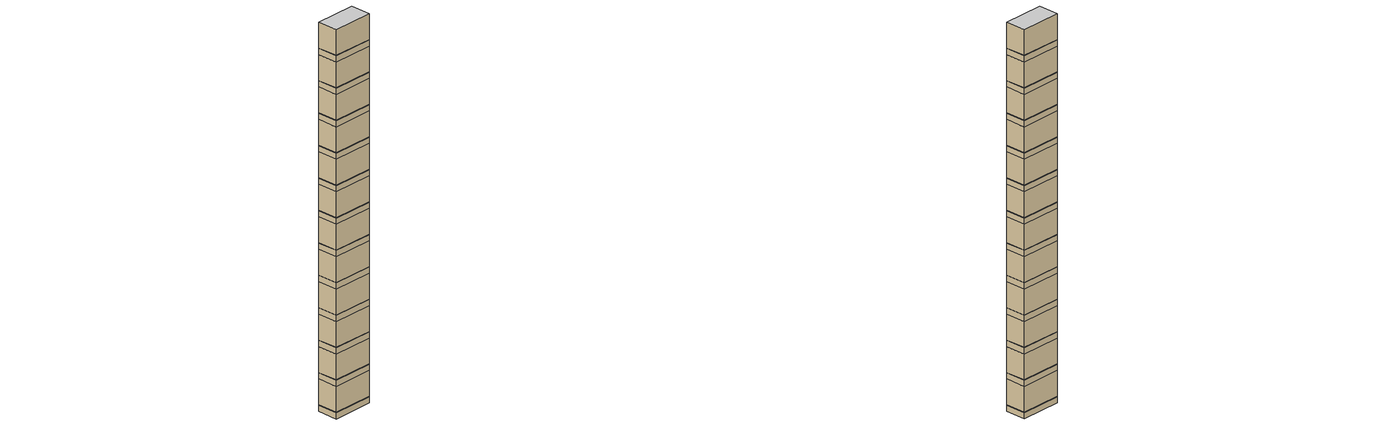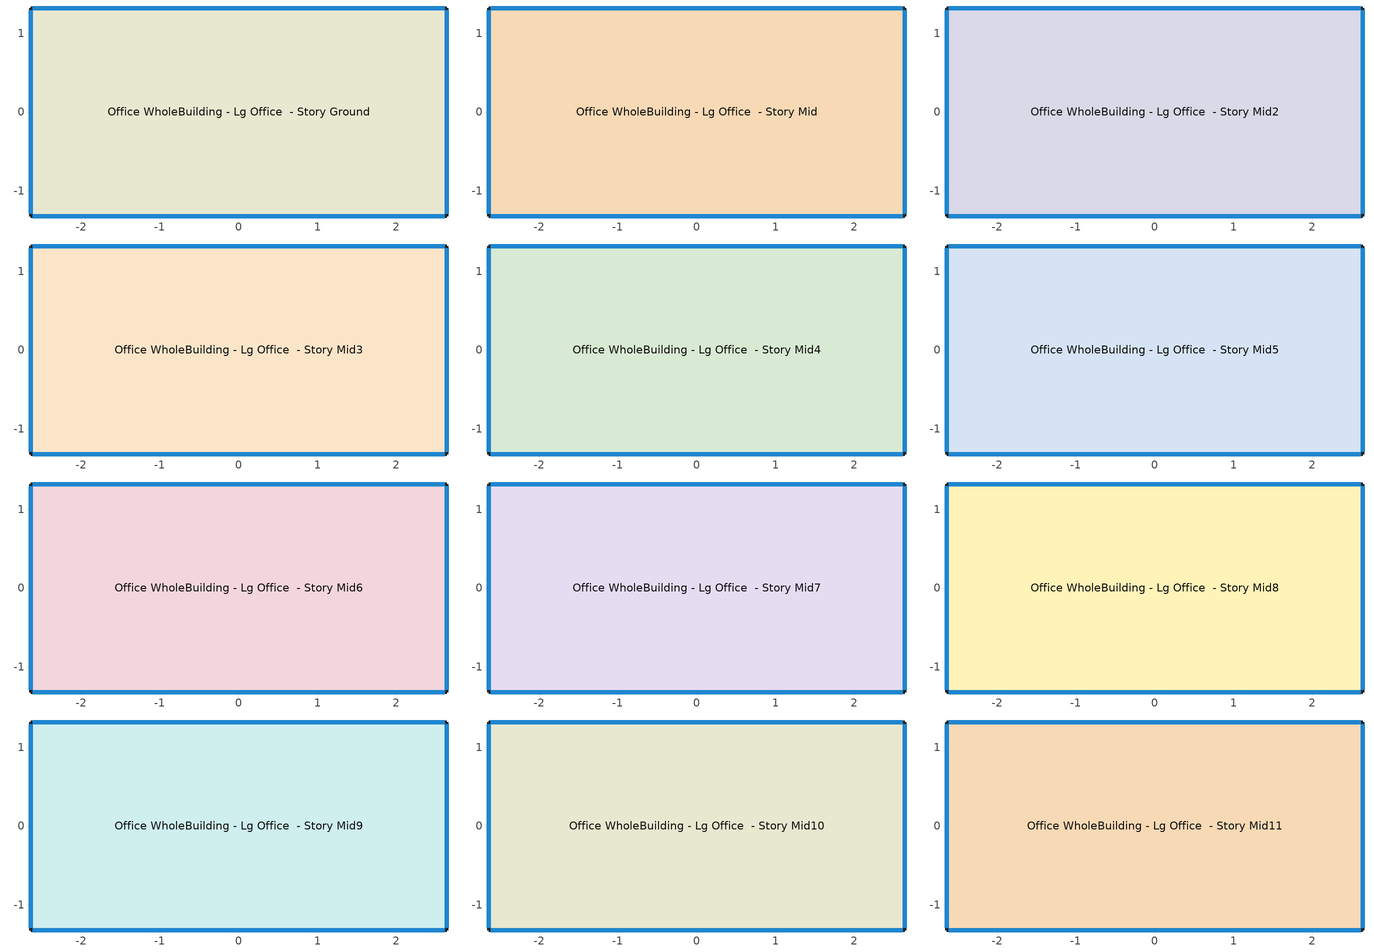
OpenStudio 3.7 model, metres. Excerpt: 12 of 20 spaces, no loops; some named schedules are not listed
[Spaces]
Office WholeBuilding - Lg Office  - Story Ground
 floor ground (Foundation F 126 Perim 1584 Area 1394): -2.64,-1.32 -2.64,1.32 2.64,1.32 2.64,-1.32 z0
 wall outside: -2.64,1.32 -2.64,-1.32 2.64,-1.32 2.64,1.32 -2.64,1.32 z0:3.96
 window: -2.61,-1.32 2.61,-1.32 / 2.61,1.32 -2.61,1.32 / -2.64,1.29 -2.64,-1.29 / 2.64,-1.29 2.64,1.29 z0.76:0.8
 ceiling adiabatic (Typical Interior Ceiling): 2.64,-1.32 2.64,1.32 -2.64,1.32 -2.64,-1.32 z3.96
Office WholeBuilding - Lg Office  - Story Mid
 floor adiabatic (Typical Interior Floor): -2.64,-1.32 -2.64,1.32 2.64,1.32 2.64,-1.32 z3.96
 wall outside: -2.64,1.32 -2.64,-1.32 2.64,-1.32 2.64,1.32 -2.64,1.32 z3.96:7.92
 window: -2.64,1.29 -2.64,-1.29 / 2.61,1.32 -2.61,1.32 / -2.61,-1.32 2.61,-1.32 / 2.64,-1.29 2.64,1.29 z4.72:4.76
 ceiling adiabatic (Typical Interior Ceiling): 2.64,-1.32 2.64,1.32 -2.64,1.32 -2.64,-1.32 z7.92
Office WholeBuilding - Lg Office  - Story Mid2
 floor adiabatic (Typical Interior Floor): -2.64,-1.32 -2.64,1.32 2.64,1.32 2.64,-1.32 z7.92
 wall outside: -2.64,1.32 -2.64,-1.32 2.64,-1.32 2.64,1.32 -2.64,1.32 z7.92:11.89
 window: -2.64,1.29 -2.64,-1.29 / 2.61,1.32 -2.61,1.32 / -2.61,-1.32 2.61,-1.32 / 2.64,-1.29 2.64,1.29 z8.69:8.73
 ceiling adiabatic (Typical Interior Ceiling): 2.64,-1.32 2.64,1.32 -2.64,1.32 -2.64,-1.32 z11.89
Office WholeBuilding - Lg Office  - Story Mid3
 floor adiabatic (Typical Interior Floor): -2.64,-1.32 -2.64,1.32 2.64,1.32 2.64,-1.32 z11.89
 wall outside: -2.64,1.32 -2.64,-1.32 2.64,-1.32 2.64,1.32 -2.64,1.32 z11.89:15.85
 window: -2.64,1.29 -2.64,-1.29 / 2.61,1.32 -2.61,1.32 / -2.61,-1.32 2.61,-1.32 / 2.64,-1.29 2.64,1.29 z12.65:12.69
 ceiling adiabatic (Typical Interior Ceiling): 2.64,-1.32 2.64,1.32 -2.64,1.32 -2.64,-1.32 z15.85
Office WholeBuilding - Lg Office  - Story Mid4
 floor adiabatic (Typical Interior Floor): -2.64,-1.32 -2.64,1.32 2.64,1.32 2.64,-1.32 z15.85
 wall outside: -2.64,1.32 -2.64,-1.32 2.64,-1.32 2.64,1.32 -2.64,1.32 z15.85:19.81
 window: -2.64,1.29 -2.64,-1.29 / 2.61,1.32 -2.61,1.32 / -2.61,-1.32 2.61,-1.32 / 2.64,-1.29 2.64,1.29 z16.61:16.65
 ceiling adiabatic (Typical Interior Ceiling): 2.64,-1.32 2.64,1.32 -2.64,1.32 -2.64,-1.32 z19.81
Office WholeBuilding - Lg Office  - Story Mid5
 floor adiabatic (Typical Interior Floor): -2.64,-1.32 -2.64,1.32 2.64,1.32 2.64,-1.32 z19.81
 wall outside: -2.64,1.32 -2.64,-1.32 2.64,-1.32 2.64,1.32 -2.64,1.32 z19.81:23.77
 window: -2.64,1.29 -2.64,-1.29 / 2.61,1.32 -2.61,1.32 / -2.61,-1.32 2.61,-1.32 / 2.64,-1.29 2.64,1.29 z20.57:20.61
 ceiling adiabatic (Typical Interior Ceiling): 2.64,-1.32 2.64,1.32 -2.64,1.32 -2.64,-1.32 z23.77
Office WholeBuilding - Lg Office  - Story Mid6
 floor adiabatic (Typical Interior Floor): -2.64,-1.32 -2.64,1.32 2.64,1.32 2.64,-1.32 z23.77
 wall outside: -2.64,1.32 -2.64,-1.32 2.64,-1.32 2.64,1.32 -2.64,1.32 z23.77:27.74
 window: -2.64,1.29 -2.64,-1.29 / 2.61,1.32 -2.61,1.32 / -2.61,-1.32 2.61,-1.32 / 2.64,-1.29 2.64,1.29 z24.54:24.58
 ceiling adiabatic (Typical Interior Ceiling): 2.64,-1.32 2.64,1.32 -2.64,1.32 -2.64,-1.32 z27.74
Office WholeBuilding - Lg Office  - Story Mid7
 floor adiabatic (Typical Interior Floor): -2.64,-1.32 -2.64,1.32 2.64,1.32 2.64,-1.32 z27.74
 wall outside: -2.64,1.32 -2.64,-1.32 2.64,-1.32 2.64,1.32 -2.64,1.32 z27.74:31.7
 window: -2.64,1.29 -2.64,-1.29 / 2.61,1.32 -2.61,1.32 / -2.61,-1.32 2.61,-1.32 / 2.64,-1.29 2.64,1.29 z28.5:28.54
 ceiling adiabatic (Typical Interior Ceiling): 2.64,-1.32 2.64,1.32 -2.64,1.32 -2.64,-1.32 z31.7
Office WholeBuilding - Lg Office  - Story Mid8
 floor adiabatic (Typical Interior Floor): -2.64,-1.32 -2.64,1.32 2.64,1.32 2.64,-1.32 z31.7
 wall outside: -2.64,1.32 -2.64,-1.32 2.64,-1.32 2.64,1.32 -2.64,1.32 z31.7:35.66
 window: -2.61,-1.32 2.61,-1.32 / -2.64,1.29 -2.64,-1.29 / 2.61,1.32 -2.61,1.32 / 2.64,-1.29 2.64,1.29 z32.46:32.5
 ceiling adiabatic (Typical Interior Ceiling): 2.64,-1.32 2.64,1.32 -2.64,1.32 -2.64,-1.32 z35.66
Office WholeBuilding - Lg Office  - Story Mid9
 floor adiabatic (Typical Interior Floor): -2.64,-1.32 -2.64,1.32 2.64,1.32 2.64,-1.32 z35.66
 wall outside: -2.64,1.32 -2.64,-1.32 2.64,-1.32 2.64,1.32 -2.64,1.32 z35.66:39.62
 window: -2.64,1.29 -2.64,-1.29 / 2.61,1.32 -2.61,1.32 / -2.61,-1.32 2.61,-1.32 / 2.64,-1.29 2.64,1.29 z36.42:36.46
 ceiling adiabatic (Typical Interior Ceiling): 2.64,-1.32 2.64,1.32 -2.64,1.32 -2.64,-1.32 z39.62
Office WholeBuilding - Lg Office  - Story Mid10
 floor adiabatic (Typical Interior Floor): -2.64,-1.32 -2.64,1.32 2.64,1.32 2.64,-1.32 z39.62
 wall outside: -2.64,1.32 -2.64,-1.32 2.64,-1.32 2.64,1.32 -2.64,1.32 z39.62:43.59
 window: -2.64,1.29 -2.64,-1.29 / 2.61,1.32 -2.61,1.32 / -2.61,-1.32 2.61,-1.32 / 2.64,-1.29 2.64,1.29 z40.39:40.43
 ceiling adiabatic (Typical Interior Ceiling): 2.64,-1.32 2.64,1.32 -2.64,1.32 -2.64,-1.32 z43.59
Office WholeBuilding - Lg Office  - Story Mid11
 floor adiabatic (Typical Interior Floor): -2.64,-1.32 -2.64,1.32 2.64,1.32 2.64,-1.32 z43.59
 wall outside: -2.64,1.32 -2.64,-1.32 2.64,-1.32 2.64,1.32 -2.64,1.32 z43.59:47.55
 window: -2.64,1.29 -2.64,-1.29 / 2.61,1.32 -2.61,1.32 / -2.61,-1.32 2.61,-1.32 / 2.64,-1.29 2.64,1.29 z44.35:44.39
 ceiling adiabatic (Typical Interior Ceiling): 2.64,-1.32 2.64,1.32 -2.64,1.32 -2.64,-1.32 z47.55
[Site]
Oconee Co Rgnl_SC_USA: Latitude {deg}=34.67; Longitude {deg}=-82.89; Time Zone {hr}=-5; Elevation {m}=272; Terrain=City
[Site:WaterMainsTemperature]
Calculation Method=Correlation; Annual Average Outdoor Air Temperature {C}=16.3792; Maximum Difference In Monthly Average Outdoor Air Temperatures {deltaC}=21.23
[SizingPeriod:DesignDay] Daily Dry-Bulb Temperature Range {deltaC}=9.9; Barometric Pressure {Pa}=98100; Wind Speed {m/s}=2.8; Wind Direction {deg}=260; Rain Indicator=No; Snow Indicator=No; Day of Month=21; Month=7; Day Type=SummerDesignDay; Daylight Saving Time Indicator=No; Dry-Bulb Temperature Range Modifier Type=DefaultMultipliers; Solar Model Indicator=ASHRAETau; ASHRAE Clear Sky Optical Depth for Beam Irradiance=0.456; ASHRAE Clear Sky Optical Depth for Diffuse Irradiance=2.141
Name | Maximum Dry-Bulb Temperature {C} | Humidity Condition Type | Wetbulb or DewPoint at Maximum Dry-Bulb {C}
Oconee Co Rgnl Ann Clg .4% Condns DB=>MWB 1 | 34.1 | Wetbulb | 22.8
Oconee Co Rgnl Ann Clg .4% Condns WB=>MDB 1 | 31.3 | Wetbulb | 25.2
Oconee Co Rgnl Ann Clg 1% Condns DB=>MWB 1 | 33 | Wetbulb | 22.9
Oconee Co Rgnl Ann Clg 2% Condns DP=>MDB 1 | 26.5 | Dewpoint | 22.5
[ClimateZones]
Climate Zone Institution Name 1=ASHRAE; Climate Zone Document Name 1=ANSI/ASHRAE Standard 169; Climate Zone Document Year 1=2006; Climate Zone Value 1=ASHRAE 169-2013-3A
[Building]
ComStock DOE Ref Pre-1980|LargeOffice: North Axis {deg}=90; Default Construction Set=ComStock DOE Ref Pre-1980 - Office - ASHRAE 169-2013-3A; Default Schedule Set=Building Default Schedule Set; Standards Building Type=Office
[Site:GroundTemperature:FCfactorMethod]
January Ground Temperature {C}=16; February Ground Temperature {C}=11.9; March Ground Temperature {C}=7.7; April Ground Temperature {C}=4; May Ground Temperature {C}=7.9; June Ground Temperature {C}=13.8; July Ground Temperature {C}=17.2; August Ground Temperature {C}=20.8; September Ground Temperature {C}=24.8; October Ground Temperature {C}=26.1; November Ground Temperature {C}=26.5; December Ground Temperature {C}=22.5
[Construction:FfactorGroundFloor]
Foundation F 126 Perim 1584 Area 1394: F-Factor {W/m-K}=1.26344; Area {m2}=13.9355; PerimeterExposed {m}=15.8379
[DefaultConstructionSet]
ComStock DOE Ref Pre-1980 - Office - ASHRAE 169-2013-3A: Default Exterior Surface Constructions=Default Surface Constructions 1; Default Interior Surface Constructions=Default Surface Constructions 2; Default Ground Contact Surface Constructions=Default Surface Constructions 3; Default Exterior SubSurface Constructions=Default Sub Surface Constructions 1; Default Interior SubSurface Constructions=Default Sub Surface Constructions 2; Interior Partition Construction=Typical Interior Partition
[DefaultSurfaceConstructions]
Name | Floor Construction | Wall Construction | Roof Ceiling Construction
Default Surface Constructions 1 | Typical Insulated Exterior Mass Floor | Typical Insulated Steel Framed Exterior Wall R-4.44 | Typical IEAD Roof R-10.0
Default Surface Constructions 2 | Typical Interior Floor | Typical Interior Wall | Typical Interior Ceiling
Default Surface Constructions 3 | Typical Insulated Carpeted 6in Slab Floor | Typical Insulated Basement Mass Wall
[Construction]
Typical Insulated Exterior Mass Floor: 4 in. Normalweight Concrete Floor, Typical Carpet Pad
Typical IEAD Roof R-10.0: Roof Membrane, Typical Insulation R-8.88, Metal Roof Surface
Typical Interior Floor: 100mm Normalweight concrete floor, CP02 CARPET PAD
Typical Interior Wall: G01 13mm gypsum board, G01 13mm gypsum board
Typical Interior Ceiling: CP02 CARPET PAD, 100mm Normalweight concrete floor
Typical Insulated Carpeted 6in Slab Floor: 6 in. Normalweight Concrete Floor, Typical Carpet Pad
Typical Insulated Basement Mass Wall: 8 in. Concrete Block Basement Wall
U 1.22 SHGC 0.54 Simple Glazing Window U-1.22 SHGC 0.54: U 1.22 SHGC 0.54 Simple Glazing U-1.22 SHGC 0.54
U 1.22 SHGC 0.54 Simple Glazing Window U-1.22 SHGC 0.54 1: U 1.22 SHGC 0.54 Simple Glazing U-1.22 SHGC 0.54 1
Typical Insulated Metal Door: F08 Metal surface, Typical Insulation R-2.27
U 0.88 SHGC 0.16 Sgl Ref-A-L Clr 6mm: REF A CLEAR LO 6MM
Typical Overhead Door: Typical Insulation R-2.27
Typical Interior Window: Clear 3mm
Typical Interior Door; Typical Interior Partition: G05 25mm wood
Typical Insulated Steel Framed Exterior Wall R-4.44: 25mm Stucco, 5/8 in. Gypsum Board, Typical Insulation R-2.27, 5/8 in. Gypsum Board
InteriorFurnishings 1: Std Wood 6inch 1
[Material] Thermal Absorptance=0.9
Name | Roughness | Thickness {m} | Conductivity {W/m-K} | Density {kg/m3} | Specific Heat {J/kg-K} | Solar Absorptance | Visible Absorptance
4 in. Normalweight Concrete Floor | MediumRough | 0.1016 | 2.31 | 2322 | 832 | 0.7 | 0.7
Roof Membrane | VeryRough | 0.0095 | 0.16 | 1121.29 | 1460 | 0.7 | 0.7
Metal Roof Surface; F08 Metal surface | Smooth | 0.0008 | 45.28 | 7824 | 500 | 0.7 | 0.7
100mm Normalweight concrete floor | MediumRough | 0.1016 | 2.31045 | 2322 | 832.557 | 0.7 | 0.7
G01 13mm gypsum board | Smooth | 0.0127 | 0.160031 | 800.001 | 1090.73 | 0.7 | 0.5
6 in. Normalweight Concrete Floor | MediumRough | 0.1524 | 2.31 | 2322 | 832 | 0.7 | 0.7
8 in. Concrete Block Basement Wall | MediumRough | 0.2032 | 1.326 | 1842 | 912 | 0.7 | 0.7
G05 25mm wood | MediumSmooth | 0.0254 | 0.15 | 608 | 1630 | 0.5 | 0.5
25mm Stucco | Smooth | 0.0254 | 0.72 | 1856 | 840 | 0.7 | 0.7
5/8 in. Gypsum Board | MediumSmooth | 0.0159 | 0.16 | 800 | 1090 | 0.7 | 0.7
Std Wood 6inch 1 | MediumSmooth | 0.15 | 0.12 | 540 | 1210 | 0.7 | 0.7
[Material:NoMass] Roughness=Smooth; Thermal Absorptance=0.9; Solar Absorptance=0.7
Name | Thermal Resistance {m2-K/W} | Visible Absorptance
Typical Carpet Pad; CP02 CARPET PAD | 0.21648 | 0.8
Typical Insulation R-8.88 | 1.56434 | 0.7
Typical Insulation R-2.27 | 0.39899 | 0.7
[DefaultSubSurfaceConstructions]
Name | Fixed Window Construction | Operable Window Construction | Door Construction | Glass Door Construction | Overhead Door Construction | Tubular Daylight Dome Construction | Tubular Daylight Diffuser Construction
Default Sub Surface Constructions 1 | U 1.22 SHGC 0.54 Simple Glazing Window U-1.22 SHGC 0.54 | U 1.22 SHGC 0.54 Simple Glazing Window U-1.22 SHGC 0.54 1 | Typical Insulated Metal Door | U 0.88 SHGC 0.16 Sgl Ref-A-L Clr 6mm | Typical Overhead Door | Typical Interior Window | Typical Interior Window
Default Sub Surface Constructions 2 | Typical Interior Window | Typical Interior Window | Typical Interior Door
[WindowMaterial:SimpleGlazingSystem] U-Factor {W/m2-K}=6.92748; Solar Heat Gain Coefficient=0.54; Visible Transmittance=0.38
U 1.22 SHGC 0.54 Simple Glazing U-1.22 SHGC 0.54; U 1.22 SHGC 0.54 Simple Glazing U-1.22 SHGC 0.54 1
[WindowMaterial:Glazing] Optical Data Type=SpectralAverage; Infrared Transmittance at Normal Incidence=0; Front Side Infrared Hemispherical Emissivity=0.84; Conductivity {W/m-K}=0.9; Dirt Correction Factor for Solar and Visible Transmittance=1; Solar Diffusing=No
Name | Thickness {m} | Solar Transmittance at Normal Incidence | Front Side Solar Reflectance at Normal Incidence | Back Side Solar Reflectance at Normal Incidence | Visible Transmittance at Normal Incidence | Front Side Visible Reflectance at Normal Incidence | Back Side Visible Reflectance at Normal Incidence | Back Side Infrared Hemispherical Emissivity
REF A CLEAR LO 6MM | 0.006 | 0.066 | 0.341 | 0.493 | 0.08 | 0.41 | 0.37 | 0.4
Clear 3mm | 0.003 | 0.837 | 0.075 | 0.075 | 0.898 | 0.081 | 0.081 | 0.84
[SpaceType]
Office WholeBuilding - Lg Office - ComStock DOE Ref Pre-1980: Default Schedule Set=Office WholeBuilding - Lg Office Schedule Set; Design Specification Outdoor Air Object=Office WholeBuilding - Lg Office Ventilation; Standards Building Type=Office; Standards Space Type=WholeBuilding - Lg Office
[BuildingStory] Nominal Floor to Floor Height {m}=3.9624
Name | Nominal Z Coordinate {m}
Story Ground | 0
Story Mid | 3.9624
Story Mid2 | 7.9248
Story Mid3 | 11.8872
Story Mid4 | 15.8496
Story Mid5 | 19.812
Story Mid6 | 23.7744
Story Mid7 | 27.7368
Story Mid8 | 31.6992
Story Mid9 | 35.6616
Story Mid10 | 39.624
Story Mid11 | 43.5864
[Space] Space Type=Office WholeBuilding - Lg Office - ComStock DOE Ref Pre-1980
Name | Building Story | Thermal Zone
Office WholeBuilding - Lg Office  - Story Ground | Story Ground | Zone Office WholeBuilding - Lg Office  - Story Ground
Office WholeBuilding - Lg Office  - Story Mid | Story Mid | Zone Office WholeBuilding - Lg Office  - Story Mid
Office WholeBuilding - Lg Office  - Story Mid2 | Story Mid2 | Zone Office WholeBuilding - Lg Office  - Story Mid2
Office WholeBuilding - Lg Office  - Story Mid3 | Story Mid3 | Zone Office WholeBuilding - Lg Office  - Story Mid3
Office WholeBuilding - Lg Office  - Story Mid4 | Story Mid4 | Zone Office WholeBuilding - Lg Office  - Story Mid4
Office WholeBuilding - Lg Office  - Story Mid5 | Story Mid5 | Zone Office WholeBuilding - Lg Office  - Story Mid5
Office WholeBuilding - Lg Office  - Story Mid6 | Story Mid6 | Zone Office WholeBuilding - Lg Office  - Story Mid6
Office WholeBuilding - Lg Office  - Story Mid7 | Story Mid7 | Zone Office WholeBuilding - Lg Office  - Story Mid7
Office WholeBuilding - Lg Office  - Story Mid8 | Story Mid8 | Zone Office WholeBuilding - Lg Office  - Story Mid8
Office WholeBuilding - Lg Office  - Story Mid9 | Story Mid9 | Zone Office WholeBuilding - Lg Office  - Story Mid9
Office WholeBuilding - Lg Office  - Story Mid10 | Story Mid10 | Zone Office WholeBuilding - Lg Office  - Story Mid10
Office WholeBuilding - Lg Office  - Story Mid11 | Story Mid11 | Zone Office WholeBuilding - Lg Office  - Story Mid11
[ThermalZone] Multiplier=1; Use Ideal Air Loads=No
Name | Thermostat
Zone Office WholeBuilding - Lg Office  - Story Ground | Office WholeBuilding - Lg Office - ComStock DOE Ref Pre-1980 Thermostat
Zone Office WholeBuilding - Lg Office  - Story Mid | Office WholeBuilding - Lg Office - ComStock DOE Ref Pre-1980 Thermostat 1
Zone Office WholeBuilding - Lg Office  - Story Mid2 | Office WholeBuilding - Lg Office - ComStock DOE Ref Pre-1980 Thermostat 11
Zone Office WholeBuilding - Lg Office  - Story Mid3 | Office WholeBuilding - Lg Office - ComStock DOE Ref Pre-1980 Thermostat 12
Zone Office WholeBuilding - Lg Office  - Story Mid4 | Office WholeBuilding - Lg Office - ComStock DOE Ref Pre-1980 Thermostat 13
Zone Office WholeBuilding - Lg Office  - Story Mid5 | Office WholeBuilding - Lg Office - ComStock DOE Ref Pre-1980 Thermostat 14
Zone Office WholeBuilding - Lg Office  - Story Mid6 | Office WholeBuilding - Lg Office - ComStock DOE Ref Pre-1980 Thermostat 15
Zone Office WholeBuilding - Lg Office  - Story Mid7 | Office WholeBuilding - Lg Office - ComStock DOE Ref Pre-1980 Thermostat 16
Zone Office WholeBuilding - Lg Office  - Story Mid8 | Office WholeBuilding - Lg Office - ComStock DOE Ref Pre-1980 Thermostat 17
Zone Office WholeBuilding - Lg Office  - Story Mid9 | Office WholeBuilding - Lg Office - ComStock DOE Ref Pre-1980 Thermostat 18
Zone Office WholeBuilding - Lg Office  - Story Mid10 | Office WholeBuilding - Lg Office - ComStock DOE Ref Pre-1980 Thermostat 2
Zone Office WholeBuilding - Lg Office  - Story Mid11 | Office WholeBuilding - Lg Office - ComStock DOE Ref Pre-1980 Thermostat 3
[People:Definition]
Office WholeBuilding - Lg Office People Definition: Number of People Calculation Method=People/Area; People per Space Floor Area {person/m2}=0.0538196; Fraction Radiant=0.3
[People]
Office WholeBuilding - Lg Office People: People Definition=Office WholeBuilding - Lg Office People Definition; Space or SpaceType=Office WholeBuilding - Lg Office - ComStock DOE Ref Pre-1980; Work Efficiency Schedule=Work Efficiency Schedule; Clothing Insulation Schedule=Clothing Schedule; Air Velocity Schedule=Air Velocity Schedule; Multiplier=1
[Lights:Definition]
Office WholeBuilding - Lg Office Lights Definition: Design Level Calculation Method=Watts/Area; Watts per Space Floor Area {W/m2}=16.9532; Fraction Radiant=0.655386; Fraction Visible=0.2; Return Air Fraction=0
[Lights]
Office WholeBuilding - Lg Office Lights: Lights Definition=Office WholeBuilding - Lg Office Lights Definition; Space or SpaceType=Office WholeBuilding - Lg Office - ComStock DOE Ref Pre-1980; Fraction Replaceable=1
[ElectricEquipment:Definition] Fraction Latent=0
Name | Design Level Calculation Method | Watts per Space Floor Area {W/m2} | Fraction Radiant | Fraction Lost | Design Level {W}
Office WholeBuilding - Lg Office Elec Equip Definition | Watts/Area | 10.7639 | 0.5 | 0
Elevator Lift Motor | EquipmentLevel |  | 0 | 1 | 18537
[ElectricEquipment]
Name | Electric Equipment Definition | Space or SpaceType | Schedule | Multiplier
Office WholeBuilding - Lg Office Elec Equip | Office WholeBuilding - Lg Office Elec Equip Definition | Office WholeBuilding - Lg Office - ComStock DOE Ref Pre-1980
2 Elevator Lift Motors | Elevator Lift Motor | Office WholeBuilding - Lg Office  - Story Ground | Elevator Schedule 1 | 2
[DesignSpecification:OutdoorAir]
Office WholeBuilding - Lg Office Ventilation: Outdoor Air Method=Sum; Outdoor Air Flow per Person {m3/s-person}=0.00943895
[DefaultScheduleSet]
Name | Number of People Schedule | People Activity Level Schedule | Lighting Schedule | Electric Equipment Schedule | Infiltration Schedule | Hours of Operation Schedule
Office WholeBuilding - Lg Office Schedule Set | Large Office Bldg Occ | Large Office Activity | Office BLDG_LIGHT_EndUseData | Office BLDG_EQUIP_EndUseData | Large Office Infil Quarter On
Building Default Schedule Set |  |  |  |  |  | Building Hours of Operation NonResidential
[SpaceInfiltration:DesignFlowRate] Schedule=Always On Discrete; Design Flow Rate Calculation Method=Flow/ExteriorArea; Flow per Exterior Surface Area {m3/s-m2}=0.00102523; Constant Term Coefficient=0; Temperature Term Coefficient=0; Velocity Term Coefficient=0.224; Velocity Squared Term Coefficient=0
Name | Space or SpaceType
Office WholeBuilding - Lg Office  - Story Ground Infiltration | Office WholeBuilding - Lg Office  - Story Ground
Office WholeBuilding - Lg Office  - Story Mid Infiltration | Office WholeBuilding - Lg Office  - Story Mid
Office WholeBuilding - Lg Office  - Story Mid10 Infiltration | Office WholeBuilding - Lg Office  - Story Mid10
Office WholeBuilding - Lg Office  - Story Mid11 Infiltration | Office WholeBuilding - Lg Office  - Story Mid11
Office WholeBuilding - Lg Office  - Story Mid2 Infiltration | Office WholeBuilding - Lg Office  - Story Mid2
Office WholeBuilding - Lg Office  - Story Mid3 Infiltration | Office WholeBuilding - Lg Office  - Story Mid3
Office WholeBuilding - Lg Office  - Story Mid4 Infiltration | Office WholeBuilding - Lg Office  - Story Mid4
Office WholeBuilding - Lg Office  - Story Mid5 Infiltration | Office WholeBuilding - Lg Office  - Story Mid5
Office WholeBuilding - Lg Office  - Story Mid6 Infiltration | Office WholeBuilding - Lg Office  - Story Mid6
Office WholeBuilding - Lg Office  - Story Mid7 Infiltration | Office WholeBuilding - Lg Office  - Story Mid7
Office WholeBuilding - Lg Office  - Story Mid8 Infiltration | Office WholeBuilding - Lg Office  - Story Mid8
Office WholeBuilding - Lg Office  - Story Mid9 Infiltration | Office WholeBuilding - Lg Office  - Story Mid9
[Exterior:Lights:Definition]
Name | Design Level {W}
Parking Areas and Drives Def (W/ft^2) | 0.0497494
Building Facades Def (W/ft^2) | 0.25
Main Entries Def (W/ft) | 30
Other Doors Def (W/ft) | 25
[Exterior:Lights] Schedule=Always On Discrete; Control Option=AstronomicalClock
Name | Exterior Lights Definition | Multiplier
Parking Areas and Drives | Parking Areas and Drives Def (W/ft^2) | 4860
Building Facades | Building Facades Def (W/ft^2) | 675.5
Main Entries | Main Entries Def (W/ft) | 8
Other Doors | Other Doors Def (W/ft) | 0.12
[ThermostatSetpoint:DualSetpoint] Heating Setpoint Temperature Schedule=Large Office HtgSetp; Cooling Setpoint Temperature Schedule=Large Office ClgSetp
Office WholeBuilding - Lg Office - ComStock DOE Ref Pre-1980 Thermostat; Office WholeBuilding - Lg Office - ComStock DOE Ref Pre-1980 Thermostat 1; Office WholeBuilding - Lg Office - ComStock DOE Ref Pre-1980 Thermostat 2; Office WholeBuilding - Lg Office - ComStock DOE Ref Pre-1980 Thermostat 3; Office WholeBuilding - Lg Office - ComStock DOE Ref Pre-1980 Thermostat 11; Office WholeBuilding - Lg Office - ComStock DOE Ref Pre-1980 Thermostat 12; Office WholeBuilding - Lg Office - ComStock DOE Ref Pre-1980 Thermostat 13; Office WholeBuilding - Lg Office - ComStock DOE Ref Pre-1980 Thermostat 14; Office WholeBuilding - Lg Office - ComStock DOE Ref Pre-1980 Thermostat 15; Office WholeBuilding - Lg Office - ComStock DOE Ref Pre-1980 Thermostat 16; Office WholeBuilding - Lg Office - ComStock DOE Ref Pre-1980 Thermostat 17; Office WholeBuilding - Lg Office - ComStock DOE Ref Pre-1980 Thermostat 18
[InternalMass:Definition]
Internal Mass Definition 2: Construction=InteriorFurnishings 1; Design Level Calculation Method=SurfaceArea/Area; Surface Area per Space Floor Area=2
[InternalMass] Internal Mass Definition=Internal Mass Definition 2; Multiplier=1
Name | Space or SpaceType
Office WholeBuilding - Lg Office  - Story Ground Mass | Office WholeBuilding - Lg Office  - Story Ground
Office WholeBuilding - Lg Office  - Story Mid Mass | Office WholeBuilding - Lg Office  - Story Mid
Office WholeBuilding - Lg Office  - Story Mid3 Mass | Office WholeBuilding - Lg Office  - Story Mid3
Office WholeBuilding - Lg Office  - Story Mid4 Mass | Office WholeBuilding - Lg Office  - Story Mid4
Office WholeBuilding - Lg Office  - Story Mid8 Mass | Office WholeBuilding - Lg Office  - Story Mid8
Office WholeBuilding - Lg Office  - Story Mid5 Mass | Office WholeBuilding - Lg Office  - Story Mid5
Office WholeBuilding - Lg Office  - Story Mid7 Mass | Office WholeBuilding - Lg Office  - Story Mid7
Office WholeBuilding - Lg Office  - Story Mid6 Mass | Office WholeBuilding - Lg Office  - Story Mid6
Office WholeBuilding - Lg Office  - Story Mid2 Mass | Office WholeBuilding - Lg Office  - Story Mid2
Office WholeBuilding - Lg Office  - Story Mid11 Mass | Office WholeBuilding - Lg Office  - Story Mid11
Office WholeBuilding - Lg Office  - Story Mid9 Mass | Office WholeBuilding - Lg Office  - Story Mid9
Office WholeBuilding - Lg Office  - Story Mid10 Mass | Office WholeBuilding - Lg Office  - Story Mid10
[Schedule:Ruleset]
Name | Default Day Schedule | Summer Design Day Schedule | Winter Design Day Schedule
Clothing Schedule | Clothing Schedule Default Winter Clothes
Air Velocity Schedule | Air Velocity Schedule Default
Work Efficiency Schedule | Work Efficiency Schedule Default
Large Office Bldg Occ | Large Office Bldg Occ Default | Large Office Bldg Occ Summer Design Day | Large Office Bldg Occ Winter Design Day
Large Office Activity | Large Office Activity Default | Large Office Activity Summer Design Day | Large Office Activity Winter Design Day
Office BLDG_LIGHT_EndUseData | Office BLDG_LIGHT_EndUseData Default | Office BLDG_LIGHT_EndUseData Summer Design Day | Office BLDG_LIGHT_EndUseData Winter Design Day
Office BLDG_EQUIP_EndUseData | Office BLDG_EQUIP_EndUseData Default | Office BLDG_EQUIP_EndUseData Summer Design Day | Office BLDG_EQUIP_EndUseData Winter Design Day
Large Office Infil Quarter On | Large Office Infil Quarter On Default | Large Office Infil Quarter On Summer Design Day | Large Office Infil Quarter On Winter Design Day
Elevator Schedule 1 | 20 space(s) Occ Sch Default 1 | 20 space(s) Occ Sch Summer Design Day 1 | 20 space(s) Occ Sch Winter Design Day 1
Large Office HtgSetp | Large Office HtgSetp Default | Large Office HtgSetp Summer Design Day | Large Office HtgSetp Winter Design Day
Large Office ClgSetp | Large Office ClgSetp Default | Large Office ClgSetp Summer Design Day | Large Office ClgSetp Winter Design Day
Building Hours of Operation NonResidential | Building Hours of Operation NonResidential Default | Building Hours of Operation NonResidential Summer Design Day | Building Hours of Operation NonResidential Winter Design Day
[Schedule:Day]
Clothing Schedule Default Winter Clothes; Office BLDG_LIGHT_EndUseData Summer Design Day; Office BLDG_EQUIP_EndUseData Summer Design Day; 20 space(s) Occ Sch Summer Design Day 1; 20 space(s) Occ Sch Winter Design Day 1; Building Hours of Operation NonResidential Winter Design Day; Building Hours of Operation NonResidential Summer Design Day: 24, 0, 1
Air Velocity Schedule Default: 24, 0, 0.2
Work Efficiency Schedule Default; Large Office Bldg Occ Winter Design Day; Office BLDG_LIGHT_EndUseData Winter Design Day; Office BLDG_EQUIP_EndUseData Winter Design Day: 24, 0, 0
Large Office Bldg Occ Default: Yes, 0, 15, 0.01875, 0, 30, 0.0125, 0, 45, 0.00625, 1, 0, 0, 1, 15, 0, 1, 30, 0.025, 1, 45, 0.05, 2, 0, 0.075, 2, 15, 0.1, 2, 30, 0.125, 2, 45, 0.15, 3, 0, 0.175, 3, 15, 0.2, 3, 30, 0.3875, 3, 45, 0.575, 4, 0, 0.7625, 4, 15, 0.95, 9, 22, 0.95, 9, 37, 0.8375, 9, 52, 0.725, 10, 7, 0.6125, 10, 22, 0.5, 10, 37, 0.6125, 10, 52, 0.725, 11, 7, 0.8375, 11, 22, 0.95, 14, 22, 0.95, 14, 37, 0.93, 14, 52, 0.91, 15, 7, 0.89, 15, 22, 0.87, 15, 37, 0.85, 15, 52, 0.83, 16, 7, 0.81, 16, 22, 0.79, 16, 37, 0.77, 16, 52, 0.75, 17, 7, 0.73, 17, 22, 0.71, 17, 30, 0.7, 17, 45, 0.625, 18, 0, 0.55, 18, 15, 0.475, 18, 30, 0.4, 19, 0, 0.4, 19, 15, 0.3625, 19, 30, 0.325, 19, 45, 0.2875, 20, 0, 0.25, 20, 15, 0.2125, 20, 30, 0.175, 20, 45, 0.1375, 21, 0, 0.1, 21, 15, 0.09375, 21, 30, 0.0875, 21, 45, 0.08125, 22, 0, 0.075, 22, 15, 0.06875, 22, 30, 0.0625, 22, 45, 0.05625, 23, 0, 0.05, 23, 15, 0.04375, 23, 30, 0.0375, 23, 45, 0.03125, 24, 0, 0.025
Large Office Bldg Occ Sat Day: Yes, 5, 30, 0, 5, 45, 0.0125, 6, 0, 0.025, 6, 15, 0.0375, 6, 30, 0.05, 6, 45, 0.0625, 7, 0, 0.075, 7, 15, 0.0875, 7, 30, 0.1, 7, 45, 0.15, 8, 0, 0.2, 8, 15, 0.25, 8, 30, 0.3, 8, 45, 0.35, 9, 0, 0.4, 9, 15, 0.45, 9, 30, 0.5, 13, 37, 0.5, 13, 52, 0.472414, 14, 7, 0.444828, 14, 22, 0.417241, 14, 37, 0.389655, 14, 52, 0.362069, 15, 7, 0.334483, 15, 22, 0.306897, 15, 37, 0.27931, 15, 52, 0.251724, 16, 7, 0.224138, 16, 22, 0.196552, 16, 37, 0.168966, 16, 52, 0.141379, 17, 7, 0.113793, 17, 15, 0.1, 17, 30, 0.0916667, 17, 45, 0.0833333, 18, 0, 0.075, 18, 15, 0.0666667, 18, 30, 0.0583333, 18, 45, 0.05, 19, 0, 0.0416667, 19, 15, 0.0333333, 19, 30, 0.025, 19, 45, 0.0166667, 20, 0, 0.00833333, 20, 15, 0, 24, 0, 0
Large Office Bldg Occ Summer Design Day: 6, 0, 0, 22, 0, 1, 24, 0, 0.05
Large Office Bldg Occ WntrDsn|Sun Day; 20 space(s) Occ Sch Sunday 1: Yes, 8, 30, 0, 24, 0, 0
Large Office Activity Default; autogen Large Office Activity 0_day_sch; autogen Large Office Activity 1_day_sch: Yes, 24, 0, 120
Large Office Activity Winter Design Day; Large Office Activity Summer Design Day: 24, 0, 120
Office BLDG_LIGHT_EndUseData Default: Yes, 0, 15, 0.039273, 0, 30, 0.228556, 0, 45, 0.249458, 1, 0, 0.27036, 1, 15, 0.291262, 1, 30, 0.312164, 1, 45, 0.333066, 2, 0, 0.353968, 2, 15, 0.37487, 2, 30, 0.395772, 2, 45, 0.416674, 3, 0, 0.437576, 3, 15, 0.458478, 3, 30, 0.47938, 3, 45, 0.500282, 4, 0, 0.521184, 4, 15, 0.542086, 4, 30, 0.599833, 4, 45, 0.657579, 5, 0, 0.715326, 5, 15, 0.773073, 5, 30, 0.790609, 5, 45, 0.808144, 6, 0, 0.82568, 6, 15, 0.843215, 6, 30, 0.843758, 6, 45, 0.844301, 7, 0, 0.844843, 7, 15, 0.845386, 7, 30, 0.845929, 7, 45, 0.846472, 8, 0, 0.847015, 8, 15, 0.847557, 8, 30, 0.8481, 8, 45, 0.848643, 9, 0, 0.849186, 9, 15, 0.849729, 9, 22, 0.85, 9, 37, 0.841985, 9, 52, 0.83397, 10, 7, 0.825954, 10, 22, 0.817939, 10, 37, 0.805464, 10, 52, 0.792989, 11, 7, 0.780514, 11, 22, 0.768039, 11, 37, 0.774076, 11, 52, 0.780114, 12, 7, 0.786151, 12, 22, 0.792188, 12, 37, 0.785442, 12, 52, 0.778695, 13, 7, 0.771949, 13, 22, 0.765202, 13, 37, 0.735588, 13, 52, 0.705974, 14, 7, 0.67636, 14, 22, 0.646746, 14, 37, 0.618997, 14, 52, 0.591248, 15, 7, 0.563499, 15, 22, 0.53575, 15, 37, 0.508001, 15, 52, 0.480252, 16, 7, 0.452503, 16, 22, 0.424754, 16, 37, 0.397005, 16, 52, 0.369256, 17, 7, 0.341507, 17, 22, 0.313758, 17, 30, 0.299884, 17, 45, 0.258758, 18, 0, 0.217632, 18, 15, 0.176505, 18, 30, 0.135379, 18, 45, 0.124392, 19, 0, 0.113405, 19, 15, 0.102417, 19, 30, 0.09143, 19, 45, 0.090147, 20, 0, 0.088864, 20, 15, 0.087581, 20, 30, 0.086298, 20, 45, 0.0865627, 21, 0, 0.0868275, 21, 15, 0.0870922, 21, 30, 0.087357, 21, 45, 0.0872172, 22, 0, 0.0870775, 22, 15, 0.0869377, 22, 30, 0.086798, 22, 45, 0.0785857, 23, 0, 0.0703735, 23, 15, 0.0621613, 23, 30, 0.053949, 23, 45, 0.0527953, 24, 0, 0.0516415
Office BLDG_LIGHT_EndUseData Sat Day: Yes, 0, 15, 0.0512844, 0, 30, 0.0488784, 0, 45, 0.0464723, 1, 0, 0.0440663, 1, 15, 0.0441596, 1, 30, 0.044253, 1, 45, 0.0443463, 2, 0, 0.0444397, 2, 15, 0.0435931, 2, 30, 0.0427465, 2, 45, 0.0419, 3, 0, 0.0410534, 3, 15, 0.0417132, 3, 30, 0.0423731, 3, 45, 0.043033, 4, 0, 0.0436928, 4, 15, 0.0432047, 4, 30, 0.0427165, 4, 45, 0.0422284, 5, 0, 0.0417403, 5, 15, 0.041895, 5, 30, 0.0420497, 5, 45, 0.0422044, 6, 0, 0.0423591, 6, 15, 0.0444327, 6, 30, 0.0465064, 6, 45, 0.04858, 7, 0, 0.0506537, 7, 15, 0.0493402, 7, 30, 0.0480268, 7, 45, 0.0467134, 8, 0, 0.0454, 8, 15, 0.0472158, 8, 30, 0.0490316, 8, 45, 0.0508474, 9, 0, 0.0526632, 9, 15, 0.0565485, 9, 30, 0.0604339, 9, 45, 0.0643192, 10, 0, 0.0682046, 10, 15, 0.0715129, 10, 30, 0.0748211, 10, 45, 0.0781294, 11, 0, 0.0814377, 11, 15, 0.084746, 11, 30, 0.0880543, 11, 37, 0.0897084, 13, 37, 0.0897084, 13, 52, 0.0889042, 14, 7, 0.0880999, 14, 22, 0.0872956, 14, 37, 0.0864913, 14, 52, 0.085687, 15, 7, 0.0848827, 15, 15, 0.0844805, 15, 30, 0.0809774, 15, 45, 0.0774742, 16, 0, 0.0739711, 16, 15, 0.0704679, 16, 30, 0.0698585, 16, 45, 0.0692492, 17, 0, 0.0686398, 17, 15, 0.0680305, 17, 30, 0.0679978, 17, 45, 0.0679652, 18, 0, 0.0679325, 18, 15, 0.0678999, 18, 30, 0.0668677, 18, 45, 0.0658355, 19, 0, 0.0648033, 19, 15, 0.063771, 19, 30, 0.063998, 19, 45, 0.064225, 20, 0, 0.064452, 20, 15, 0.064679, 20, 30, 0.0644732, 20, 45, 0.0642674, 21, 0, 0.0640616, 21, 15, 0.0638558, 21, 30, 0.0638332, 21, 45, 0.0638105, 22, 0, 0.0637879, 22, 15, 0.0637652, 22, 30, 0.0637686, 22, 45, 0.063772, 23, 0, 0.0637753, 23, 15, 0.0637787, 23, 30, 0.0640188, 23, 45, 0.0642588, 24, 0, 0.0644989
Office BLDG_LIGHT_EndUseData Sun Day: Yes, 0, 15, 0.0619439, 0, 30, 0.0625364, 0, 45, 0.0631289, 1, 0, 0.0637214, 1, 15, 0.0609629, 1, 30, 0.0582044, 1, 45, 0.0554458, 2, 0, 0.0526873, 2, 15, 0.053833, 2, 30, 0.0549787, 2, 45, 0.0561244, 3, 0, 0.0572701, 3, 15, 0.0587898, 3, 30, 0.0603094, 3, 45, 0.0618291, 4, 0, 0.0633487, 4, 15, 0.0634362, 4, 30, 0.0635237, 4, 45, 0.0636112, 5, 0, 0.0636987, 5, 15, 0.0637342, 5, 30, 0.0637697, 5, 45, 0.0638052, 6, 0, 0.0638407, 6, 15, 0.0638426, 6, 30, 0.0638445, 6, 45, 0.0638464, 7, 0, 0.0638483, 7, 15, 0.0590495, 7, 30, 0.0542507, 7, 45, 0.0494519, 8, 0, 0.0446531, 8, 15, 0.0446931, 8, 30, 0.0447331, 8, 45, 0.0447731, 9, 0, 0.0448131, 9, 15, 0.0444464, 9, 30, 0.0440796, 9, 45, 0.0437128, 10, 0, 0.043346, 10, 15, 0.0432954, 10, 30, 0.0433247, 10, 45, 0.0433541, 11, 0, 0.0433834, 11, 15, 0.0434127, 11, 30, 0.0434421, 11, 45, 0.0434714, 12, 0, 0.0435008, 12, 15, 0.0435301, 12, 30, 0.0435594, 12, 45, 0.0435888, 13, 0, 0.0436181, 13, 15, 0.0436475, 13, 30, 0.0436768, 13, 45, 0.0437062, 14, 0, 0.0437355, 14, 15, 0.0437648, 14, 30, 0.0437942, 14, 45, 0.0438235, 15, 0, 0.0438529, 15, 15, 0.0441263, 15, 30, 0.0443997, 15, 45, 0.0446731, 16, 0, 0.0449465, 16, 15, 0.0442797, 16, 30, 0.0436128, 16, 45, 0.0429459, 17, 0, 0.0422791, 17, 15, 0.0424591, 17, 30, 0.0426392, 17, 45, 0.0428192, 18, 0, 0.0429993, 18, 15, 0.0436861, 18, 30, 0.044373, 18, 45, 0.0450599, 19, 0, 0.0457468, 19, 15, 0.0503166, 19, 30, 0.0548864, 19, 45, 0.0594563, 20, 0, 0.0640261, 20, 15, 0.0638376, 20, 30, 0.063649, 20, 45, 0.0634604, 21, 0, 0.0632719, 21, 15, 0.0632755, 21, 30, 0.063279, 21, 45, 0.0632826, 22, 0, 0.0632862, 22, 15, 0.0634493, 22, 30, 0.0636125, 22, 45, 0.0637756, 23, 0, 0.0639388, 23, 15, 0.0632919, 23, 30, 0.062645, 23, 45, 0.0619982, 24, 0, 0.0613513
Office BLDG_EQUIP_EndUseData Default: Yes, 0, 15, 0.547, 0, 30, 0.608259, 0, 45, 0.613388, 1, 0, 0.618518, 1, 15, 0.623647, 1, 30, 0.628776, 1, 45, 0.633906, 2, 0, 0.639035, 2, 15, 0.644165, 2, 30, 0.649294, 2, 45, 0.654424, 3, 0, 0.659553, 3, 15, 0.664682, 3, 30, 0.669812, 3, 45, 0.674941, 4, 0, 0.680071, 4, 15, 0.6852, 4, 30, 0.7091, 4, 45, 0.733, 5, 0, 0.7569, 5, 15, 0.7808, 5, 30, 0.80195, 5, 45, 0.8231, 6, 0, 0.84425, 6, 15, 0.8654, 6, 30, 0.867104, 6, 45, 0.868808, 7, 0, 0.870512, 7, 15, 0.872216, 7, 30, 0.87392, 7, 45, 0.875624, 8, 0, 0.877328, 8, 15, 0.879032, 8, 30, 0.880736, 8, 45, 0.88244, 9, 0, 0.884144, 9, 15, 0.885848, 9, 22, 0.8867, 9, 37, 0.8855, 9, 52, 0.8843, 10, 7, 0.8831, 10, 22, 0.8819, 10, 37, 0.8666, 10, 52, 0.8513, 11, 7, 0.836, 11, 22, 0.8207, 11, 37, 0.8107, 11, 52, 0.8007, 12, 7, 0.7907, 12, 22, 0.7807, 12, 37, 0.76935, 12, 52, 0.758, 13, 7, 0.74665, 13, 22, 0.7353, 13, 37, 0.719025, 13, 52, 0.70275, 14, 7, 0.686475, 14, 22, 0.6702, 14, 37, 0.664968, 14, 52, 0.659736, 15, 7, 0.654504, 15, 22, 0.649272, 15, 37, 0.64404, 15, 52, 0.638808, 16, 7, 0.633576, 16, 22, 0.628344, 16, 37, 0.623112, 16, 52, 0.61788, 17, 7, 0.612648, 17, 22, 0.607416, 17, 30, 0.6048, 17, 45, 0.5951, 18, 0, 0.5854, 18, 15, 0.5757, 18, 30, 0.566, 18, 45, 0.568025, 19, 0, 0.57005, 19, 15, 0.572075, 19, 30, 0.5741, 19, 45, 0.58375, 20, 0, 0.5934, 20, 15, 0.60305, 20, 30, 0.6127, 20, 45, 0.6241, 21, 0, 0.6355, 21, 15, 0.6469, 21, 30, 0.6583, 21, 45, 0.662075, 22, 0, 0.66585, 22, 15, 0.669625, 22, 30, 0.6734, 22, 45, 0.659798, 23, 0, 0.646195, 23, 15, 0.632593, 23, 30, 0.61899, 23, 45, 0.599167, 24, 0, 0.579345
Large Office Infil Quarter On Default; Large Office Infil Quarter On Summer Design Day: 6, 0, 1, 22, 0, 0.25, 24, 0, 1
Large Office Infil Quarter On Winter Design Day: 6, 0, 1, 18, 0, 0.25, 24, 0, 1
20 space(s) Occ Sch Default 1: Yes, 0, 15, 0.000595, 0, 30, 0.0008925, 0, 45, 0.00119, 1, 0, 0.0014875, 1, 15, 0.001785, 1, 30, 0.0020825, 1, 45, 0.00238, 2, 15, 0.00238, 2, 30, 0.0062475, 2, 45, 0.010115, 3, 0, 0.0139825, 3, 15, 0.01785, 3, 30, 0.0133875, 3, 45, 0.008925, 4, 0, 0.0044625, 4, 15, 0, 5, 45, 0, 6, 0, 0.000649091, 6, 15, 0.00129818, 6, 30, 0.00194727, 6, 45, 0.00259636, 7, 0, 0.00324545, 7, 15, 0.00389455, 7, 30, 0.00454364, 7, 45, 0.00519273, 8, 0, 0.00584182, 8, 15, 0.00649091, 8, 30, 0.00714, 8, 45, 0.00778909, 9, 0, 0.00843818, 9, 15, 0.00908727, 9, 30, 0.00973636, 9, 45, 0.0103855, 9, 52, 0.01071, 10, 7, 0.00937125, 10, 22, 0.0080325, 10, 37, 0.00669375, 10, 52, 0.005355, 11, 7, 0.00401625, 11, 22, 0.0026775, 11, 37, 0.00133875, 11, 52, 0, 13, 22, 0, 13, 37, 0.0014875, 13, 52, 0.002975, 14, 7, 0.0044625, 14, 22, 0.00595, 14, 37, 0.0060452, 14, 52, 0.0061404, 15, 7, 0.0062356, 15, 22, 0.0063308, 15, 37, 0.006426, 15, 52, 0.0065212, 16, 7, 0.0066164, 16, 22, 0.0067116, 16, 37, 0.0068068, 16, 52, 0.006902, 17, 7, 0.0069972, 17, 22, 0.0070924, 17, 30, 0.00714, 17, 45, 0.005355, 18, 0, 0.00357, 18, 15, 0.001785, 18, 30, 0, 18, 45, 0.001785, 19, 0, 0.00357, 19, 15, 0.005355, 19, 30, 0.00714, 19, 45, 0.005355, 20, 0, 0.00357, 20, 15, 0.001785, 20, 30, 0, 20, 45, 0.0002975, 21, 0, 0.000595, 21, 15, 0.0008925, 21, 30, 0.00119, 21, 45, 0.0008925, 22, 0, 0.000595, 22, 15, 0.0002975, 22, 30, 0, 23, 45, 0, 24, 0, 0.0002975
20 space(s) Occ Sch Saturday 1: Yes, 5, 0, 0, 5, 15, 0.000595, 5, 30, 0.00119, 5, 45, 0.001785, 6, 0, 0.00238, 6, 15, 0.001785, 6, 30, 0.00119, 6, 45, 0.000595, 7, 0, 0, 7, 15, 0.00238, 7, 30, 0.00476, 7, 45, 0.00714, 8, 0, 0.00952, 8, 15, 0.00714, 8, 30, 0.00476, 8, 45, 0.00238, 9, 0, 0, 13, 37, 0, 13, 52, 0.00146462, 14, 7, 0.00292923, 14, 22, 0.00439385, 14, 37, 0.00585846, 14, 52, 0.00732308, 15, 7, 0.00878769, 15, 15, 0.00952, 15, 30, 0.00714, 15, 45, 0.00476, 16, 0, 0.00238, 16, 15, 0, 17, 15, 0, 17, 30, 0.000595, 17, 45, 0.00119, 18, 0, 0.001785, 18, 15, 0.00238, 18, 30, 0.001785, 18, 45, 0.00119, 19, 0, 0.000595, 19, 15, 0, 24, 0, 0
Large Office HtgSetp Default: Yes, 1, 45, 15.6, 22, 0, 21, 24, 0, 15.6
Large Office HtgSetp Sat Day: Yes, 6, 30, 15.6, 19, 45, 21, 24, 0, 15.6
Large Office HtgSetp Summer Design Day: 24, 0, 15.6
Large Office HtgSetp SmrDsn|Sun Day: Yes, 8, 30, 15.6, 24, 0, 15.6
Large Office HtgSetp Winter Design Day: 24, 0, 21
Large Office ClgSetp Default: Yes, 1, 45, 26.7, 22, 0, 24, 24, 0, 26.7
Large Office ClgSetp Summer Design Day: 6, 0, 26.7, 22, 0, 24, 24, 0, 26.7
Large Office ClgSetp Sat Day: Yes, 6, 30, 26.7, 19, 45, 24, 24, 0, 26.7
Large Office ClgSetp Winter Design Day: 24, 0, 26.7
Large Office ClgSetp WntrDsn|Sun Day: Yes, 8, 30, 26.7, 24, 0, 26.7
Building Hours of Operation NonResidential Default: 3, 45, 0, 20, 0, 1, 24, 0, 0
Building Hours of Operation NonResidential Saturday; Building Hours of Operation NonResidential Sunday: 8, 30, 0, 15, 45, 1, 24, 0, 0
[Schedule:Rule]
Schedule Rule 1: Schedule Ruleset=Clothing Schedule; Rule Order=0; Day Schedule=Clothing Schedule Summer Clothes; Date Specification Type=DateRange; Start Month=5; Start Day=1; End Month=9; End Day=30
Schedule Rule 2: Schedule Ruleset=Large Office Bldg Occ; Rule Order=1; Day Schedule=Large Office Bldg Occ Sat Day; Date Specification Type=DateRange; Start Month=1; Start Day=1; End Month=12; End Day=31; Apply Saturday=Yes
Schedule Rule 3: Schedule Ruleset=Large Office Bldg Occ; Rule Order=0; Day Schedule=Large Office Bldg Occ WntrDsn|Sun Day; Date Specification Type=DateRange; Start Month=1; Start Day=1; End Month=12; End Day=31; Apply Sunday=Yes
Schedule Rule 5: Schedule Ruleset=Office BLDG_LIGHT_EndUseData; Rule Order=1; Day Schedule=Office BLDG_LIGHT_EndUseData Sat Day; Date Specification Type=DateRange; Start Month=1; Start Day=1; End Month=12; End Day=31; Apply Saturday=Yes
Schedule Rule 6: Schedule Ruleset=Office BLDG_LIGHT_EndUseData; Rule Order=0; Day Schedule=Office BLDG_LIGHT_EndUseData Sun Day; Date Specification Type=DateRange; Start Month=1; Start Day=1; End Month=12; End Day=31; Apply Sunday=Yes
Schedule Rule 8: Schedule Ruleset=Office BLDG_EQUIP_EndUseData; Rule Order=1; Day Schedule=Office BLDG_EQUIP_EndUseData Sat Day; Date Specification Type=DateRange; Start Month=1; Start Day=1; End Month=12; End Day=31; Apply Saturday=Yes
Schedule Rule 9: Schedule Ruleset=Office BLDG_EQUIP_EndUseData; Rule Order=0; Day Schedule=Office BLDG_EQUIP_EndUseData Sun Day; Date Specification Type=DateRange; Start Month=1; Start Day=1; End Month=12; End Day=31; Apply Sunday=Yes
Schedule Rule 10: Schedule Ruleset=Large Office Infil Quarter On; Rule Order=1; Day Schedule=Large Office Infil Quarter On Sun Day; Date Specification Type=DateRange; Start Month=1; Start Day=1; End Month=12; End Day=31; Apply Sunday=Yes
Schedule Rule 11: Schedule Ruleset=Large Office Infil Quarter On; Rule Order=0; Day Schedule=Large Office Infil Quarter On WntrDsn|Sat Day; Date Specification Type=DateRange; Start Month=1; Start Day=1; End Month=12; End Day=31; Apply Saturday=Yes
20 space(s) Occ Sch Sunday Rule 1: Schedule Ruleset=Elevator Schedule 1; Rule Order=0; Day Schedule=20 space(s) Occ Sch Sunday 1; Date Specification Type=DateRange; Start Month=1; Start Day=1; End Month=12; End Day=31; Apply Sunday=Yes
20 space(s) Occ Sch Saturday Rule 1: Schedule Ruleset=Elevator Schedule 1; Rule Order=1; Day Schedule=20 space(s) Occ Sch Saturday 1; Date Specification Type=DateRange; Start Month=1; Start Day=1; End Month=12; End Day=31; Apply Saturday=Yes
Schedule Rule 14: Schedule Ruleset=Large Office HtgSetp; Rule Order=1; Day Schedule=Large Office HtgSetp Sat Day; Date Specification Type=DateRange; Start Month=1; Start Day=1; End Month=12; End Day=31; Apply Saturday=Yes
Schedule Rule 15: Schedule Ruleset=Large Office HtgSetp; Rule Order=0; Day Schedule=Large Office HtgSetp SmrDsn|Sun Day; Date Specification Type=DateRange; Start Month=1; Start Day=1; End Month=12; End Day=31; Apply Sunday=Yes
Schedule Rule 16: Schedule Ruleset=Large Office ClgSetp; Rule Order=1; Day Schedule=Large Office ClgSetp Sat Day; Date Specification Type=DateRange; Start Month=1; Start Day=1; End Month=12; End Day=31; Apply Saturday=Yes
Schedule Rule 17: Schedule Ruleset=Large Office ClgSetp; Rule Order=0; Day Schedule=Large Office ClgSetp WntrDsn|Sun Day; Date Specification Type=DateRange; Start Month=1; Start Day=1; End Month=12; End Day=31; Apply Sunday=Yes
Building Hours of Operation NonResidential Saturday Rule: Schedule Ruleset=Building Hours of Operation NonResidential; Rule Order=1; Day Schedule=Building Hours of Operation NonResidential Saturday; Date Specification Type=DateRange; Start Month=1; Start Day=1; End Month=12; End Day=31; Apply Saturday=Yes
Building Hours of Operation NonResidential Sunday Rule: Schedule Ruleset=Building Hours of Operation NonResidential; Rule Order=0; Day Schedule=Building Hours of Operation NonResidential Sunday; Date Specification Type=DateRange; Start Month=1; Start Day=1; End Month=12; End Day=31; Apply Sunday=Yes
autogen Large Office Activity 0: Schedule Ruleset=Large Office Activity; Rule Order=0; Day Schedule=autogen Large Office Activity 0_day_sch; Date Specification Type=SpecificDates; Apply Saturday=Yes; Apply Sunday=Yes; Apply Monday=Yes; Apply Tuesday=Yes; Apply Wednesday=Yes; Apply Thursday=Yes; Apply Friday=Yes; Specific Month 1=1; Specific Day 1=6; Specific Month 2=1; Specific Day 2=13; Specific Month 3=1; Specific Day 3=20; Specific Month 4=1; Specific Day 4=27; Specific Month 5=2; Specific Day 5=3; Specific Month 6=2; Specific Day 6=10; Specific Month 7=2; Specific Day 7=17; Specific Month 8=2; Specific Day 8=24; Specific Month 9=3; Specific Day 9=3; Specific Month 10=3; Specific Day 10=10; Specific Month 11=3; Specific Day 11=17; Specific Month 12=3; Specific Day 12=24; Specific Month 13=3; Specific Day 13=31; Specific Month 14=4; Specific Day 14=7; Specific Month 15=4; Specific Day 15=14; Specific Month 16=4; Specific Day 16=21; Specific Month 17=4; Specific Day 17=28; Specific Month 18=5; Specific Day 18=5; Specific Month 19=5; Specific Day 19=12; Specific Month 20=5; Specific Day 20=19; Specific Month 21=5; Specific Day 21=26; Specific Month 22=6; Specific Day 22=2; Specific Month 23=6; Specific Day 23=9; Specific Month 24=6; Specific Day 24=16; Specific Month 25=6; Specific Day 25=23; Specific Month 26=6; Specific Day 26=30; Specific Month 27=7; Specific Day 27=7; Specific Month 28=7; Specific Day 28=14; Specific Month 29=7; Specific Day 29=21; Specific Month 30=7; Specific Day 30=28; Specific Month 31=8; Specific Day 31=4; Specific Month 32=8; Specific Day 32=11; Specific Month 33=8; Specific Day 33=18; Specific Month 34=8; Specific Day 34=25; Specific Month 35=9; Specific Day 35=1; Specific Month 36=9; Specific Day 36=8; Specific Month 37=9; Specific Day 37=15; Specific Month 38=9; Specific Day 38=22; Specific Month 39=9; Specific Day 39=29; Specific Month 40=10; Specific Day 40=6; Specific Month 41=10; Specific Day 41=13; Specific Month 42=10; Specific Day 42=20; Specific Month 43=10; Specific Day 43=27; Specific Month 44=11; Specific Day 44=3; Specific Month 45=11; Specific Day 45=10; Specific Month 46=11; Specific Day 46=17; Specific Month 47=11; Specific Day 47=24; Specific Month 48=12; Specific Day 48=1; Specific Month 49=12; Specific Day 49=8; Specific Month 50=12; Specific Day 50=15; Specific Month 51=12; Specific Day 51=22; Specific Month 52=12; Specific Day 52=29
autogen Large Office Activity 1: Schedule Ruleset=Large Office Activity; Rule Order=1; Day Schedule=autogen Large Office Activity 1_day_sch; Date Specification Type=SpecificDates; Apply Saturday=Yes; Apply Sunday=Yes; Apply Monday=Yes; Apply Tuesday=Yes; Apply Wednesday=Yes; Apply Thursday=Yes; Apply Friday=Yes; Specific Month 1=1; Specific Day 1=7; Specific Month 2=1; Specific Day 2=14; Specific Month 3=1; Specific Day 3=21; Specific Month 4=1; Specific Day 4=28; Specific Month 5=2; Specific Day 5=4; Specific Month 6=2; Specific Day 6=11; Specific Month 7=2; Specific Day 7=18; Specific Month 8=2; Specific Day 8=25; Specific Month 9=3; Specific Day 9=4; Specific Month 10=3; Specific Day 10=11; Specific Month 11=3; Specific Day 11=18; Specific Month 12=3; Specific Day 12=25; Specific Month 13=4; Specific Day 13=1; Specific Month 14=4; Specific Day 14=8; Specific Month 15=4; Specific Day 15=15; Specific Month 16=4; Specific Day 16=22; Specific Month 17=4; Specific Day 17=29; Specific Month 18=5; Specific Day 18=6; Specific Month 19=5; Specific Day 19=13; Specific Month 20=5; Specific Day 20=20; Specific Month 21=5; Specific Day 21=27; Specific Month 22=6; Specific Day 22=3; Specific Month 23=6; Specific Day 23=10; Specific Month 24=6; Specific Day 24=17; Specific Month 25=6; Specific Day 25=24; Specific Month 26=7; Specific Day 26=1; Specific Month 27=7; Specific Day 27=8; Specific Month 28=7; Specific Day 28=15; Specific Month 29=7; Specific Day 29=22; Specific Month 30=7; Specific Day 30=29; Specific Month 31=8; Specific Day 31=5; Specific Month 32=8; Specific Day 32=12; Specific Month 33=8; Specific Day 33=19; Specific Month 34=8; Specific Day 34=26; Specific Month 35=9; Specific Day 35=2; Specific Month 36=9; Specific Day 36=9; Specific Month 37=9; Specific Day 37=16; Specific Month 38=9; Specific Day 38=23; Specific Month 39=9; Specific Day 39=30; Specific Month 40=10; Specific Day 40=7; Specific Month 41=10; Specific Day 41=14; Specific Month 42=10; Specific Day 42=21; Specific Month 43=10; Specific Day 43=28; Specific Month 44=11; Specific Day 44=4; Specific Month 45=11; Specific Day 45=11; Specific Month 46=11; Specific Day 46=18; Specific Month 47=11; Specific Day 47=25; Specific Month 48=12; Specific Day 48=2; Specific Month 49=12; Specific Day 49=9; Specific Month 50=12; Specific Day 50=16; Specific Month 51=12; Specific Day 51=23; Specific Month 52=12; Specific Day 52=30
[Schedule:Constant]
Always On Discrete: Value=1
